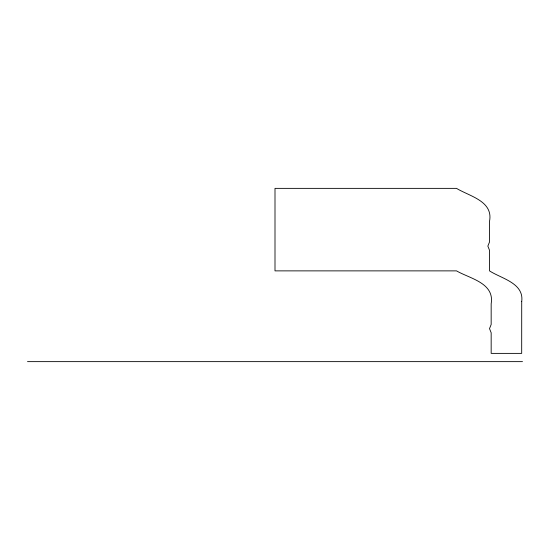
<?xml version="1.0" encoding="UTF-8"?>
<svg xmlns="http://www.w3.org/2000/svg" width="550" height="550" viewBox="0 0 550 550"><rect width="100%" height="100%" fill="white"/><g stroke="black" fill="none" stroke-linecap="round" stroke-linejoin="round"><path stroke-width="0.82" d="M27.5 361.632L522.5 361.632M521.716 301.551L521.689 353.382L491.164 353.382L491.164 332.757L489.514 328.632L491.164 324.5L491.164 303.875C494.759 282.954 470.037 278.685 456.514 270.875L275 270.875L275 188.368L456.514 188.368C469.507 196.302 493.515 201.059 489.514 221.368L489.514 242L487.85 246.125L489.514 250.25L489.514 270.875C501.339 278.596 524.212 283.051 521.716 301.551"/></g></svg>
